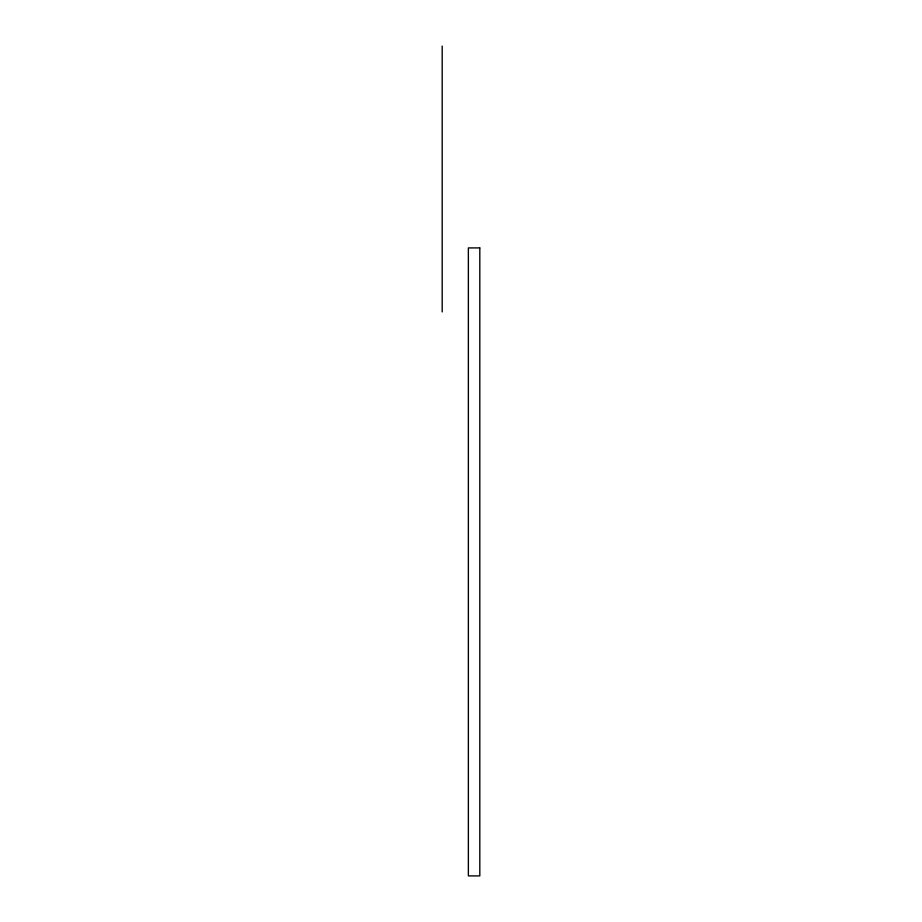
<?xml version="1.0" encoding="UTF-8"?>
<svg xmlns="http://www.w3.org/2000/svg" width="922" height="922" viewBox="0 0 922 922"><rect width="100%" height="100%" fill="white"/><g stroke="black" fill="none" stroke-linecap="round" stroke-linejoin="round"><path stroke-width="1.38" d="M442.191 46.1L442.191 311.924M479.809 247.914L468.364 247.914L468.364 875.9L479.809 875.9L479.809 247.914"/></g></svg>
